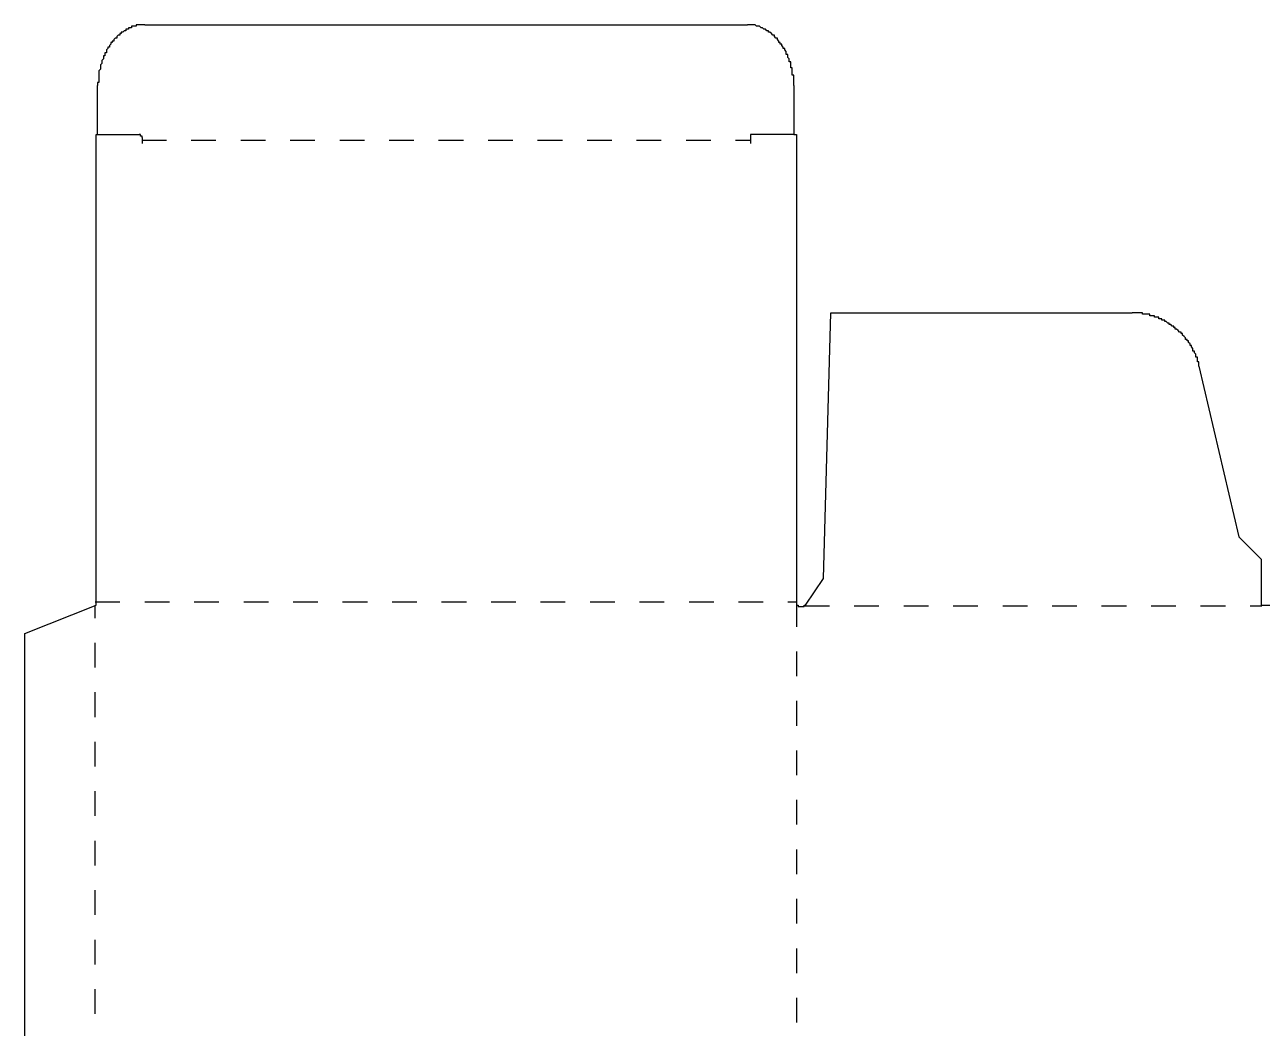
# Model space of a CAD drawing. Extents: x 11 to 1177, y -986 to -13.
# Drawn here: x 11 to 611, y -500 to -13 of the extents above; entities that cross this region are included whole.
import ezdxf

# ---------------------------------------------------------------- set-up
doc = ezdxf.new("R2010")
doc.units = 0
doc.linetypes.add('DASHED', pattern=[24, 12, -12])
doc.layers.add('CREASE', color=5, linetype='DASHED')
doc.layers.add('CUT', color=1, linetype='CONTINUOUS')

msp = doc.modelspace()

# ---------------------------------------------------------------- linework, layer by layer
at = {"layer": 'CREASE'}
for p, q in [((67.56, -68.97), (362.59, -68.97)), ((45, -292.93), (385.16, -292.93)), ((385.16, -292.93), (385.16, -804.72)), ((45, -804.72), (45, -294.8)), ((389.14, -294.8), (610.81, -294.8))]:
    msp.add_line(p, q, dxfattribs=at)
at = {"layer": 'CUT'}
for p, q in [((56.16, -18), (55.44, -18.72)), ((56.88, -18), (56.16, -18)), ((56.16, -18), (56.16, -18)), ((57.6, -17.28), (56.88, -17.28)), ((56.88, -17.28), (56.88, -17.28)), ((56.88, -17.28), (56.88, -18)), ((58.32, -16.56), (57.6, -16.56)), ((57.6, -16.56), (57.6, -17.28)), ((59.04, -15.84), (58.32, -16.56)), ((58.32, -16.56), (58.32, -16.56)), ((59.76, -15.84), (59.04, -15.84)), ((59.04, -15.84), (59.04, -15.84)), ((59.04, -15.84), (59.04, -15.84)), ((60.48, -15.12), (59.76, -15.12)), ((59.76, -15.12), (59.76, -15.84)), ((61.2, -15.12), (60.48, -15.12)), ((60.48, -15.12), (60.48, -15.12)), ((61.92, -14.4), (61.2, -14.4)), ((61.2, -14.4), (61.2, -15.12)), ((62.64, -14.4), (61.92, -14.4)), ((61.92, -14.4), (61.92, -14.4)), ((63.36, -13.68), (62.64, -13.68)), ((62.64, -13.68), (62.64, -14.4)), ((64.08, -13.68), (63.36, -13.68)), ((63.36, -13.68), (63.36, -13.68)), ((63.36, -13.68), (63.36, -13.68)), ((64.8, -13.68), (64.08, -13.68)), ((64.08, -13.68), (64.08, -13.68)), ((65.52, -12.96), (64.8, -12.96)), ((64.8, -12.96), (64.8, -13.68)), ((66.24, -12.96), (65.52, -12.96)), ((65.52, -12.96), (65.52, -12.96)), ((66.96, -12.96), (66.24, -12.96)), ((66.24, -12.96), (66.24, -12.96)), ((67.68, -12.96), (66.96, -12.96)), ((66.96, -12.96), (66.96, -12.96)), ((68.4, -12.96), (67.68, -12.96)), ((67.68, -12.96), (67.68, -12.96)), ((69.12, -12.96), (68.4, -12.96)), ((68.4, -12.96), (68.4, -12.96)), ((69.12, -12.96), (361.44, -12.96)), ((362.16, -12.96), (361.44, -12.96)), ((361.44, -12.96), (361.44, -12.96)), ((362.88, -12.96), (362.16, -12.96)), ((362.16, -12.96), (362.16, -12.96)), ((363.6, -12.96), (362.88, -12.96)), ((362.88, -12.96), (362.88, -12.96)), ((364.32, -12.96), (363.6, -12.96)), ((363.6, -12.96), (363.6, -12.96)), ((365.04, -12.96), (364.32, -12.96)), ((364.32, -12.96), (364.32, -12.96)), ((365.76, -13.68), (365.04, -12.96)), ((365.04, -12.96), (365.04, -12.96)), ((366.48, -13.68), (365.76, -13.68)), ((365.76, -13.68), (365.76, -13.68)), ((365.76, -13.68), (365.76, -13.68)), ((367.2, -13.68), (366.48, -13.68)), ((366.48, -13.68), (366.48, -13.68)), ((367.92, -14.4), (367.2, -13.68)), ((367.2, -13.68), (367.2, -13.68)), ((368.64, -14.4), (367.92, -14.4)), ((367.92, -14.4), (367.92, -14.4)), ((369.36, -15.12), (368.64, -14.4)), ((368.64, -14.4), (368.64, -14.4)), ((370.08, -15.12), (369.36, -15.12)), ((369.36, -15.12), (369.36, -15.12)), ((370.8, -15.84), (370.08, -15.12)), ((370.08, -15.12), (370.08, -15.12)), ((371.52, -15.84), (370.8, -15.84)), ((370.8, -15.84), (370.8, -15.84)), ((370.8, -15.84), (370.8, -15.84)), ((371.52, -16.56), (371.52, -15.84)), ((372.24, -16.56), (371.52, -16.56)), ((372.96, -17.28), (372.24, -16.56)), ((372.24, -16.56), (372.24, -16.56)), ((373.68, -18), (372.96, -17.28)), ((372.96, -17.28), (372.96, -17.28)), ((372.96, -17.28), (372.96, -17.28)), ((374.4, -18), (373.68, -18)), ((373.68, -18), (373.68, -18)), ((374.4, -18.72), (374.4, -18)), ((51.84, -23.76), (51.12, -23.76)), ((51.12, -23.76), (51.12, -24.48)), ((52.56, -22.32), (51.84, -23.04)), ((51.84, -23.04), (51.84, -23.04)), ((51.84, -23.04), (51.84, -23.76)), ((53.28, -21.6), (52.56, -21.6)), ((52.56, -21.6), (52.56, -22.32)), ((52.56, -22.32), (52.56, -22.32)), ((54, -20.88), (53.28, -20.88)), ((53.28, -20.88), (53.28, -21.6)), ((53.28, -21.6), (53.28, -21.6)), ((54.72, -19.44), (54, -20.16)), ((54, -20.16), (54, -20.16)), ((54, -20.16), (54, -20.88)), ((55.44, -19.44), (54.72, -19.44)), ((54.72, -19.44), (54.72, -19.44)), ((55.44, -18.72), (55.44, -18.72)), ((55.44, -18.72), (55.44, -19.44)), ((375.12, -19.44), (374.4, -18.72)), ((374.4, -18.72), (374.4, -18.72)), ((375.84, -19.44), (375.12, -19.44)), ((375.12, -19.44), (375.12, -19.44)), ((375.84, -20.16), (375.84, -19.44)), ((376.56, -20.88), (375.84, -20.16)), ((375.84, -20.16), (375.84, -20.16)), ((376.56, -21.6), (376.56, -20.88)), ((376.56, -20.88), (376.56, -20.88)), ((377.28, -21.6), (376.56, -21.6)), ((377.28, -22.32), (377.28, -21.6)), ((377.28, -21.6), (377.28, -21.6)), ((378, -22.32), (377.28, -22.32)), ((378, -23.04), (378, -22.32)), ((378.72, -23.76), (378, -23.04)), ((378, -23.04), (378, -23.04)), ((378.72, -24.48), (378.72, -23.76)), ((378.72, -23.76), (378.72, -23.76)), ((48.96, -29.52), (48.24, -30.24)), ((49.68, -28.08), (48.96, -28.08)), ((48.96, -28.08), (48.96, -28.8)), ((48.96, -28.8), (48.96, -29.52)), ((48.96, -29.52), (48.96, -29.52)), ((50.4, -26.64), (49.68, -26.64)), ((49.68, -26.64), (49.68, -27.36)), ((49.68, -27.36), (49.68, -27.36)), ((49.68, -27.36), (49.68, -28.08)), ((51.12, -24.48), (50.4, -25.2)), ((50.4, -25.2), (50.4, -25.2)), ((50.4, -25.2), (50.4, -25.92)), ((50.4, -25.92), (50.4, -26.64)), ((51.12, -24.48), (51.12, -24.48)), ((379.44, -24.48), (378.72, -24.48)), ((379.44, -25.2), (379.44, -24.48)), ((380.16, -25.92), (379.44, -25.2)), ((379.44, -25.2), (379.44, -25.2)), ((380.16, -26.64), (380.16, -25.92)), ((380.16, -27.36), (380.16, -26.64)), ((380.16, -26.64), (380.16, -26.64)), ((380.88, -27.36), (380.16, -27.36)), ((380.88, -28.08), (380.88, -27.36)), ((380.88, -28.8), (380.88, -28.08)), ((380.88, -28.08), (380.88, -28.08)), ((381.6, -29.52), (380.88, -28.8)), ((381.6, -30.24), (381.6, -29.52)), ((381.6, -29.52), (381.6, -29.52)), ((47.52, -34.56), (46.8, -35.28)), ((46.8, -35.28), (46.8, -36)), ((46.8, -36), (46.8, -36)), ((46.8, -36), (46.8, -36.72)), ((48.24, -31.68), (47.52, -32.4)), ((47.52, -32.4), (47.52, -32.4)), ((47.52, -32.4), (47.52, -33.12)), ((47.52, -33.12), (47.52, -33.84)), ((47.52, -33.84), (47.52, -33.84)), ((47.52, -33.84), (47.52, -34.56)), ((47.52, -34.56), (47.52, -34.56)), ((48.24, -30.24), (48.24, -30.24)), ((48.24, -30.24), (48.24, -30.96)), ((48.24, -30.96), (48.24, -30.96)), ((48.24, -30.96), (48.24, -31.68)), ((381.6, -30.96), (381.6, -30.24)), ((381.6, -30.24), (381.6, -30.24)), ((382.32, -30.96), (381.6, -30.96)), ((382.32, -31.68), (382.32, -30.96)), ((382.32, -32.4), (382.32, -31.68)), ((382.32, -33.12), (382.32, -32.4)), ((382.32, -32.4), (382.32, -32.4)), ((382.32, -33.84), (382.32, -33.12)), ((383.04, -33.84), (382.32, -33.84)), ((383.04, -34.56), (383.04, -33.84)), ((383.04, -35.28), (383.04, -34.56)), ((383.04, -34.56), (383.04, -34.56)), ((383.04, -36), (383.04, -35.28)), ((383.04, -36.72), (383.04, -36)), ((383.04, -36), (383.04, -36)), ((46.8, -41.04), (46.08, -41.04)), ((46.08, -41.04), (46.08, -41.76)), ((46.08, -41.76), (46.08, -42.48)), ((46.8, -36.72), (46.8, -37.44)), ((46.8, -37.44), (46.8, -37.44)), ((46.8, -37.44), (46.8, -38.16)), ((46.8, -38.16), (46.8, -38.88)), ((46.8, -38.88), (46.8, -38.88)), ((46.8, -38.88), (46.8, -39.6)), ((46.8, -39.6), (46.8, -39.6)), ((46.8, -39.6), (46.8, -40.32)), ((46.8, -40.32), (46.8, -41.04)), ((383.04, -37.44), (383.04, -36.72)), ((383.76, -37.44), (383.04, -37.44)), ((383.76, -38.16), (383.76, -37.44)), ((383.76, -38.88), (383.76, -38.16)), ((383.76, -39.6), (383.76, -38.88)), ((383.76, -38.88), (383.76, -38.88)), ((383.76, -40.32), (383.76, -39.6)), ((383.76, -39.6), (383.76, -39.6)), ((383.76, -41.04), (383.76, -40.32)), ((383.76, -41.76), (383.76, -41.04)), ((383.76, -41.04), (383.76, -41.04)), ((383.76, -42.48), (383.76, -41.76)), ((46.08, -66.24), (46.08, -42.48)), ((46.08, -42.48), (46.08, -42.48)), ((383.76, -42.48), (383.76, -66.24)), ((383.76, -42.48), (383.76, -42.48)), ((45.36, -293.04), (45.36, -66.24)), ((45.36, -66.24), (46.08, -66.24)), ((46.08, -66.24), (66.24, -66.24)), ((66.96, -66.24), (66.24, -66.24)), ((66.24, -66.24), (66.24, -66.24)), ((66.24, -66.24), (66.24, -66.24)), ((66.24, -66.24), (66.24, -66.24)), ((66.24, -66.24), (66.24, -66.24)), ((66.24, -66.24), (66.24, -66.24)), ((66.24, -66.24), (66.24, -66.24)), ((66.24, -66.24), (66.24, -66.24)), ((66.24, -66.24), (66.24, -66.24)), ((66.24, -66.24), (66.24, -66.24)), ((66.24, -66.24), (66.24, -66.24)), ((66.24, -66.24), (66.24, -66.24)), ((66.24, -66.24), (66.24, -66.24)), ((66.24, -66.24), (66.24, -66.24)), ((66.24, -66.24), (66.24, -66.24)), ((66.24, -66.24), (66.24, -66.24)), ((66.24, -66.24), (66.24, -66.24)), ((66.24, -66.24), (66.24, -66.24)), ((66.24, -66.24), (66.24, -66.24)), ((66.24, -66.24), (66.24, -66.24)), ((66.24, -66.24), (66.24, -66.24)), ((66.96, -66.96), (66.96, -66.24)), ((66.96, -66.24), (66.96, -66.24)), ((66.96, -66.24), (66.96, -66.24)), ((66.96, -66.24), (66.96, -66.24)), ((66.96, -66.24), (66.96, -66.24)), ((66.96, -66.24), (66.96, -66.24)), ((66.96, -66.24), (66.96, -66.24)), ((66.96, -66.24), (66.96, -66.24)), ((66.96, -66.24), (66.96, -66.24)), ((66.96, -66.24), (66.96, -66.24)), ((66.96, -66.24), (66.96, -66.24)), ((66.96, -66.24), (66.96, -66.24)), ((66.96, -66.24), (66.96, -66.24)), ((66.96, -66.24), (66.96, -66.24)), ((66.96, -66.24), (66.96, -66.24)), ((66.96, -66.24), (66.96, -66.24)), ((66.96, -66.24), (66.96, -66.24)), ((66.96, -66.24), (66.96, -66.24)), ((66.96, -66.24), (66.96, -66.24)), ((66.96, -66.24), (66.96, -66.24)), ((66.96, -66.24), (66.96, -66.24)), ((66.96, -66.24), (66.96, -66.24)), ((66.96, -66.24), (66.96, -66.24)), ((66.96, -66.24), (66.96, -66.24)), ((67.68, -66.96), (66.96, -66.96)), ((66.96, -66.96), (66.96, -66.96)), ((66.96, -66.96), (66.96, -66.96)), ((66.96, -66.96), (66.96, -66.96)), ((66.96, -66.96), (66.96, -66.96)), ((66.96, -66.96), (66.96, -66.96)), ((66.96, -66.96), (66.96, -66.96)), ((66.96, -66.96), (66.96, -66.96)), ((66.96, -66.96), (66.96, -66.96)), ((66.96, -66.96), (66.96, -66.96)), ((66.96, -66.96), (66.96, -66.96)), ((66.96, -66.96), (66.96, -66.96)), ((66.96, -66.96), (66.96, -66.96)), ((66.96, -66.96), (66.96, -66.96)), ((66.96, -66.96), (66.96, -66.96)), ((66.96, -66.96), (66.96, -66.96)), ((66.96, -66.96), (66.96, -66.96)), ((67.68, -67.68), (67.68, -66.96)), ((67.68, -66.96), (67.68, -66.96)), ((67.68, -66.96), (67.68, -66.96)), ((67.68, -66.96), (67.68, -66.96)), ((67.68, -66.96), (67.68, -66.96)), ((67.68, -66.96), (67.68, -66.96)), ((67.68, -66.96), (67.68, -66.96)), ((67.68, -66.96), (67.68, -66.96)), ((67.68, -66.96), (67.68, -66.96)), ((67.68, -66.96), (67.68, -66.96)), ((67.68, -66.96), (67.68, -66.96)), ((67.68, -66.96), (67.68, -66.96)), ((67.68, -66.96), (67.68, -66.96)), ((67.68, -66.96), (67.68, -66.96)), ((67.68, -67.68), (67.68, -70.56)), ((67.68, -67.68), (67.68, -67.68)), ((67.68, -67.68), (67.68, -67.68)), ((67.68, -67.68), (67.68, -67.68)), ((67.68, -67.68), (67.68, -67.68)), ((67.68, -67.68), (67.68, -67.68)), ((67.68, -67.68), (67.68, -67.68)), ((67.68, -67.68), (67.68, -67.68)), ((67.68, -67.68), (67.68, -67.68)), ((67.68, -67.68), (67.68, -67.68)), ((67.68, -67.68), (67.68, -67.68)), ((67.68, -67.68), (67.68, -67.68)), ((67.68, -67.68), (67.68, -67.68)), ((67.68, -67.68), (67.68, -67.68)), ((67.68, -67.68), (67.68, -67.68)), ((67.68, -67.68), (67.68, -67.68)), ((67.68, -67.68), (67.68, -67.68)), ((67.68, -67.68), (67.68, -67.68)), ((67.68, -67.68), (67.68, -67.68)), ((67.68, -67.68), (67.68, -67.68)), ((67.68, -67.68), (67.68, -67.68)), ((67.68, -67.68), (67.68, -67.68)), ((67.68, -67.68), (67.68, -67.68)), ((67.68, -67.68), (67.68, -67.68)), ((67.68, -67.68), (67.68, -67.68)), ((363.6, -66.24), (362.88, -66.24)), ((362.88, -66.24), (362.88, -66.24)), ((362.88, -66.24), (362.88, -66.24)), ((362.88, -66.24), (362.88, -66.24)), ((362.88, -66.24), (362.88, -66.24)), ((362.88, -66.24), (362.88, -66.24)), ((362.88, -66.24), (362.88, -66.24)), ((362.88, -66.24), (362.88, -66.24)), ((362.88, -66.24), (362.88, -66.96)), ((362.88, -66.96), (362.88, -66.96)), ((362.88, -66.96), (362.88, -66.96)), ((362.88, -66.96), (362.88, -66.96)), ((362.88, -66.96), (362.88, -66.96)), ((362.88, -66.96), (362.88, -66.96)), ((362.88, -66.96), (362.88, -66.96)), ((362.88, -66.96), (362.88, -66.96)), ((362.88, -66.96), (362.88, -66.96)), ((362.88, -66.96), (362.88, -66.96)), ((362.88, -66.96), (362.88, -66.96)), ((362.88, -66.96), (362.88, -66.96)), ((362.88, -66.96), (362.88, -66.96)), ((362.88, -66.96), (362.88, -66.96)), ((362.88, -66.96), (362.88, -66.96)), ((362.88, -66.96), (362.88, -66.96)), ((362.88, -66.96), (362.88, -66.96)), ((362.88, -66.96), (362.88, -66.96)), ((362.88, -66.96), (362.88, -66.96)), ((362.88, -66.96), (362.88, -66.96)), ((362.88, -66.96), (362.88, -66.96)), ((362.88, -66.96), (362.88, -66.96)), ((362.88, -66.96), (362.88, -66.96)), ((362.88, -66.96), (362.88, -66.96)), ((362.88, -66.96), (362.88, -66.96)), ((362.88, -66.96), (362.88, -66.96)), ((362.88, -66.96), (362.88, -66.96)), ((362.88, -66.96), (362.88, -66.96)), ((362.88, -66.96), (362.88, -66.96)), ((362.88, -66.96), (362.88, -66.96)), ((362.88, -66.96), (362.88, -66.96)), ((362.88, -66.96), (362.88, -67.68)), ((362.88, -67.68), (362.88, -70.56)), ((362.88, -67.68), (362.88, -67.68)), ((362.88, -67.68), (362.88, -67.68)), ((362.88, -67.68), (362.88, -67.68)), ((362.88, -67.68), (362.88, -67.68)), ((362.88, -67.68), (362.88, -67.68)), ((362.88, -67.68), (362.88, -67.68)), ((362.88, -67.68), (362.88, -67.68)), ((362.88, -67.68), (362.88, -67.68)), ((362.88, -67.68), (362.88, -67.68)), ((362.88, -67.68), (362.88, -67.68)), ((362.88, -67.68), (362.88, -67.68)), ((362.88, -67.68), (362.88, -67.68)), ((362.88, -67.68), (362.88, -67.68)), ((362.88, -67.68), (362.88, -67.68)), ((362.88, -67.68), (362.88, -67.68)), ((362.88, -67.68), (362.88, -67.68)), ((362.88, -67.68), (362.88, -67.68)), ((362.88, -67.68), (362.88, -67.68)), ((362.88, -67.68), (362.88, -67.68)), ((362.88, -67.68), (362.88, -67.68)), ((362.88, -67.68), (362.88, -67.68)), ((362.88, -67.68), (362.88, -67.68)), ((362.88, -67.68), (362.88, -67.68)), ((362.88, -67.68), (362.88, -67.68)), ((364.32, -66.24), (363.6, -66.24)), ((363.6, -66.24), (363.6, -66.24)), ((363.6, -66.24), (363.6, -66.24)), ((363.6, -66.24), (363.6, -66.24)), ((363.6, -66.24), (363.6, -66.24)), ((363.6, -66.24), (363.6, -66.24)), ((363.6, -66.24), (363.6, -66.24)), ((363.6, -66.24), (363.6, -66.24)), ((363.6, -66.24), (363.6, -66.24)), ((363.6, -66.24), (363.6, -66.24)), ((363.6, -66.24), (363.6, -66.24)), ((363.6, -66.24), (363.6, -66.24)), ((363.6, -66.24), (363.6, -66.24)), ((363.6, -66.24), (363.6, -66.24)), ((363.6, -66.24), (363.6, -66.24)), ((363.6, -66.24), (363.6, -66.24)), ((363.6, -66.24), (363.6, -66.24)), ((363.6, -66.24), (363.6, -66.24)), ((363.6, -66.24), (363.6, -66.24)), ((363.6, -66.24), (363.6, -66.24)), ((363.6, -66.24), (363.6, -66.24)), ((363.6, -66.24), (363.6, -66.24)), ((363.6, -66.24), (363.6, -66.24)), ((363.6, -66.24), (363.6, -66.24)), ((363.6, -66.24), (363.6, -66.24)), ((363.6, -66.24), (363.6, -66.24)), ((363.6, -66.24), (363.6, -66.24)), ((363.6, -66.24), (363.6, -66.24)), ((363.6, -66.24), (363.6, -66.24)), ((363.6, -66.24), (363.6, -66.24)), ((363.6, -66.24), (363.6, -66.24)), ((363.6, -66.24), (363.6, -66.24)), ((363.6, -66.24), (363.6, -66.24)), ((363.6, -66.24), (363.6, -66.24)), ((363.6, -66.24), (363.6, -66.24)), ((383.76, -66.24), (364.32, -66.24)), ((364.32, -66.24), (364.32, -66.24)), ((383.76, -66.24), (385.2, -66.24)), ((385.2, -66.24), (385.2, -293.04)), ((398.16, -281.52), (401.76, -152.64)), ((401.76, -152.64), (547.92, -152.64)), ((548.64, -152.64), (547.92, -152.64)), ((547.92, -152.64), (547.92, -152.64)), ((549.36, -152.64), (548.64, -152.64)), ((550.08, -152.64), (549.36, -152.64)), ((549.36, -152.64), (549.36, -152.64)), ((550.8, -152.64), (550.08, -152.64)), ((551.52, -152.64), (550.8, -152.64)), ((550.8, -152.64), (550.8, -152.64)), ((552.24, -152.64), (551.52, -152.64)), ((551.52, -152.64), (551.52, -152.64)), ((552.96, -152.64), (552.24, -152.64)), ((552.96, -153.36), (552.96, -152.64)), ((553.68, -153.36), (552.96, -153.36)), ((554.4, -153.36), (553.68, -153.36)), ((553.68, -153.36), (553.68, -153.36)), ((555.12, -153.36), (554.4, -153.36)), ((555.84, -153.36), (555.12, -153.36)), ((555.12, -153.36), (555.12, -153.36)), ((556.56, -153.36), (555.84, -153.36)), ((556.56, -154.08), (556.56, -153.36)), ((557.28, -154.08), (556.56, -154.08)), ((558, -154.08), (557.28, -154.08)), ((557.28, -154.08), (557.28, -154.08)), ((558.72, -154.08), (558, -154.08)), ((558.72, -154.8), (558.72, -154.08)), ((559.44, -154.8), (558.72, -154.8)), ((560.16, -154.8), (559.44, -154.8)), ((559.44, -154.8), (559.44, -154.8)), ((560.88, -154.8), (560.16, -154.8)), ((560.88, -155.52), (560.88, -154.8)), ((561.6, -155.52), (560.88, -155.52)), ((562.32, -155.52), (561.6, -155.52)), ((561.6, -155.52), (561.6, -155.52)), ((562.32, -156.24), (562.32, -155.52)), ((563.04, -156.24), (562.32, -156.24)), ((563.76, -156.24), (563.04, -156.24)), ((563.76, -156.96), (563.76, -156.24)), ((564.48, -156.96), (563.76, -156.96)), ((565.2, -157.68), (564.48, -156.96)), ((564.48, -156.96), (564.48, -156.96)), ((565.92, -157.68), (565.2, -157.68)), ((565.2, -157.68), (565.2, -157.68)), ((565.92, -158.4), (565.92, -157.68)), ((566.64, -158.4), (565.92, -158.4)), ((567.36, -159.12), (566.64, -158.4)), ((566.64, -158.4), (566.64, -158.4)), ((568.08, -159.12), (567.36, -159.12)), ((567.36, -159.12), (567.36, -159.12)), ((568.08, -159.84), (568.08, -159.12)), ((568.8, -159.84), (568.08, -159.84)), ((568.8, -160.56), (568.8, -159.84)), ((569.52, -160.56), (568.8, -160.56)), ((570.24, -161.28), (569.52, -160.56)), ((569.52, -160.56), (569.52, -160.56)), ((570.96, -162), (570.24, -161.28)), ((570.24, -161.28), (570.24, -161.28)), ((571.68, -162), (570.96, -162)), ((570.96, -162), (570.96, -162)), ((571.68, -162.72), (571.68, -162)), ((572.4, -162.72), (571.68, -162.72)), ((572.4, -163.44), (572.4, -162.72)), ((573.12, -164.16), (572.4, -163.44)), ((572.4, -163.44), (572.4, -163.44)), ((573.84, -164.88), (573.12, -164.16)), ((573.12, -164.16), (573.12, -164.16)), ((573.84, -165.6), (573.84, -164.88)), ((573.84, -164.88), (573.84, -164.88)), ((574.56, -165.6), (573.84, -165.6)), ((574.56, -166.32), (574.56, -165.6)), ((575.28, -166.32), (574.56, -166.32)), ((575.28, -167.04), (575.28, -166.32)), ((576, -167.76), (575.28, -167.04)), ((575.28, -167.04), (575.28, -167.04)), ((576, -168.48), (576, -167.76)), ((576, -167.76), (576, -167.76)), ((576.72, -168.48), (576, -168.48)), ((576.72, -169.2), (576.72, -168.48)), ((577.44, -169.92), (576.72, -169.2)), ((576.72, -169.2), (576.72, -169.2)), ((577.44, -170.64), (577.44, -169.92)), ((577.44, -169.92), (577.44, -169.92)), ((577.44, -171.36), (577.44, -170.64)), ((578.16, -171.36), (577.44, -171.36)), ((578.16, -172.08), (578.16, -171.36)), ((578.88, -172.8), (578.16, -172.08)), ((578.16, -172.08), (578.16, -172.08)), ((578.88, -173.52), (578.88, -172.8)), ((578.88, -172.8), (578.88, -172.8)), ((578.88, -174.24), (578.88, -173.52)), ((579.6, -174.24), (578.88, -174.24)), ((579.6, -174.96), (579.6, -174.24)), ((579.6, -175.68), (579.6, -174.96)), ((579.6, -174.96), (579.6, -174.96)), ((579.6, -176.4), (579.6, -175.68)), ((580.32, -176.4), (579.6, -176.4)), ((580.32, -177.12), (580.32, -176.4)), ((580.32, -177.84), (580.32, -177.12)), ((580.32, -177.12), (580.32, -177.12)), ((580.32, -178.56), (580.32, -177.84)), ((580.32, -178.56), (599.76, -261.36)), ((580.32, -178.56), (580.32, -178.56)), ((599.76, -261.36), (610.56, -272.16)), ((610.56, -272.16), (610.56, -294.48)), ((389.52, -294.48), (398.16, -281.52)), ((45.36, -294.48), (45.36, -293.04)), ((45.36, -293.04), (45.36, -293.04)), ((385.2, -293.04), (385.2, -293.04)), ((385.2, -293.04), (385.2, -293.04)), ((385.2, -293.04), (385.2, -293.04)), ((385.2, -293.04), (385.2, -293.04)), ((385.2, -293.04), (385.2, -293.04)), ((385.2, -293.04), (385.2, -293.04)), ((385.2, -293.04), (385.2, -293.04)), ((385.2, -293.04), (385.2, -293.04)), ((385.2, -293.04), (385.2, -293.76)), ((385.2, -293.76), (385.2, -293.76)), ((385.2, -293.76), (385.2, -293.76)), ((385.2, -293.76), (385.2, -293.76)), ((385.2, -293.76), (385.2, -293.76)), ((385.2, -293.76), (385.2, -293.76)), ((385.2, -293.76), (385.2, -293.76)), ((385.2, -293.76), (385.2, -293.76)), ((385.2, -293.76), (385.2, -293.76)), ((385.2, -293.76), (385.2, -293.76)), ((385.2, -293.76), (385.2, -293.76)), ((385.2, -293.76), (385.2, -293.76)), ((385.2, -293.76), (385.2, -293.76)), ((385.2, -293.76), (385.2, -293.76)), ((385.2, -293.76), (385.2, -294.48)), ((10.8, -308.16), (45.36, -294.48)), ((385.2, -294.48), (385.2, -294.48)), ((385.2, -294.48), (385.2, -294.48)), ((385.2, -294.48), (385.92, -294.48)), ((385.92, -294.48), (385.92, -294.48)), ((385.92, -294.48), (385.92, -294.48)), ((385.92, -294.48), (385.92, -294.48)), ((385.92, -294.48), (385.92, -294.48)), ((385.92, -294.48), (385.92, -294.48)), ((385.92, -294.48), (385.92, -294.48)), ((385.92, -294.48), (385.92, -294.48)), ((385.92, -294.48), (385.92, -294.48)), ((385.92, -294.48), (385.92, -294.48)), ((385.92, -294.48), (385.92, -294.48)), ((385.92, -294.48), (385.92, -294.48)), ((385.92, -294.48), (385.92, -294.48)), ((385.92, -294.48), (385.92, -294.48)), ((385.92, -294.48), (385.92, -294.48)), ((385.92, -294.48), (385.92, -295.2)), ((385.92, -295.2), (385.92, -295.2)), ((385.92, -295.2), (385.92, -295.2)), ((385.92, -295.2), (385.92, -295.2)), ((385.92, -295.2), (386.64, -295.2)), ((386.64, -295.2), (386.64, -295.2)), ((386.64, -295.2), (386.64, -295.2)), ((386.64, -295.2), (386.64, -295.2)), ((386.64, -295.2), (386.64, -295.2)), ((386.64, -295.2), (386.64, -295.2)), ((386.64, -295.2), (386.64, -295.2)), ((386.64, -295.2), (386.64, -295.2)), ((386.64, -295.2), (386.64, -295.2)), ((386.64, -295.2), (386.64, -295.2)), ((386.64, -295.2), (386.64, -295.2)), ((386.64, -295.2), (386.64, -295.2)), ((386.64, -295.2), (386.64, -295.2)), ((386.64, -295.2), (386.64, -295.2)), ((386.64, -295.2), (387.36, -295.2)), ((387.36, -295.2), (387.36, -295.2)), ((387.36, -295.2), (387.36, -295.2)), ((387.36, -295.2), (387.36, -295.2)), ((387.36, -295.2), (387.36, -295.2)), ((387.36, -295.2), (387.36, -295.2)), ((387.36, -295.2), (387.36, -295.2)), ((387.36, -295.2), (387.36, -295.2)), ((387.36, -295.2), (387.36, -295.2)), ((387.36, -295.2), (387.36, -295.2)), ((387.36, -295.2), (387.36, -295.2)), ((387.36, -295.2), (387.36, -295.2)), ((387.36, -295.2), (387.36, -295.2)), ((387.36, -295.2), (388.08, -295.2)), ((388.08, -295.2), (388.08, -295.2)), ((388.08, -295.2), (388.08, -295.2)), ((388.08, -295.2), (388.08, -295.2)), ((388.08, -295.2), (388.08, -295.2)), ((388.08, -295.2), (388.08, -295.2)), ((388.08, -295.2), (388.08, -295.2)), ((388.08, -295.2), (388.08, -295.2)), ((388.08, -295.2), (388.08, -295.2)), ((388.08, -295.2), (388.08, -295.2)), ((388.08, -295.2), (388.08, -295.2)), ((388.08, -295.2), (388.08, -295.2)), ((388.08, -295.2), (388.08, -295.2)), ((388.08, -295.2), (388.08, -295.2)), ((388.08, -295.2), (388.8, -295.2)), ((388.8, -294.48), (388.8, -294.48)), ((388.8, -295.2), (388.8, -294.48)), ((388.8, -294.48), (388.8, -294.48)), ((388.8, -294.48), (388.8, -294.48)), ((388.8, -294.48), (388.8, -294.48)), ((388.8, -294.48), (388.8, -294.48)), ((388.8, -294.48), (389.52, -294.48)), ((388.8, -295.2), (388.8, -295.2)), ((388.8, -295.2), (388.8, -295.2)), ((388.8, -295.2), (388.8, -295.2)), ((388.8, -295.2), (388.8, -295.2)), ((388.8, -295.2), (388.8, -295.2)), ((388.8, -295.2), (388.8, -295.2)), ((388.8, -295.2), (388.8, -295.2)), ((388.8, -295.2), (388.8, -295.2)), ((388.8, -295.2), (388.8, -295.2)), ((388.8, -295.2), (388.8, -295.2)), ((388.8, -295.2), (388.8, -295.2)), ((388.8, -295.2), (388.8, -295.2)), ((389.52, -294.48), (389.52, -294.48)), ((389.52, -294.48), (389.52, -294.48)), ((389.52, -294.48), (389.52, -294.48)), ((389.52, -294.48), (389.52, -294.48)), ((389.52, -294.48), (389.52, -294.48)), ((389.52, -294.48), (389.52, -294.48)), ((389.52, -294.48), (389.52, -294.48)), ((389.52, -294.48), (389.52, -294.48)), ((389.52, -294.48), (389.52, -294.48)), ((389.52, -294.48), (389.52, -294.48)), ((389.52, -294.48), (389.52, -294.48)), ((389.52, -294.48), (389.52, -294.48)), ((389.52, -294.48), (389.52, -294.48)), ((389.52, -294.48), (389.52, -294.48)), ((389.52, -294.48), (389.52, -294.48)), ((389.52, -294.48), (389.52, -294.48)), ((389.52, -294.48), (389.52, -294.48)), ((389.52, -294.48), (389.52, -294.48)), ((389.52, -294.48), (389.52, -294.48)), ((389.52, -294.48), (389.52, -294.48)), ((389.52, -294.48), (389.52, -294.48)), ((389.52, -294.48), (389.52, -294.48)), ((389.52, -294.48), (389.52, -294.48)), ((389.52, -294.48), (389.52, -294.48)), ((389.52, -294.48), (389.52, -294.48)), ((389.52, -294.48), (389.52, -294.48)), ((389.52, -294.48), (389.52, -294.48)), ((389.52, -294.48), (389.52, -294.48)), ((389.52, -294.48), (389.52, -294.48)), ((389.52, -294.48), (389.52, -294.48)), ((389.52, -294.48), (389.52, -294.48)), ((389.52, -294.48), (389.52, -294.48)), ((389.52, -294.48), (389.52, -294.48)), ((389.52, -294.48), (389.52, -294.48)), ((389.52, -294.48), (389.52, -294.48)), ((389.52, -294.48), (389.52, -294.48)), ((389.52, -294.48), (389.52, -294.48)), ((389.52, -294.48), (389.52, -294.48)), ((389.52, -294.48), (389.52, -294.48)), ((389.52, -294.48), (389.52, -294.48)), ((389.52, -294.48), (389.52, -294.48)), ((389.52, -294.48), (389.52, -294.48)), ((389.52, -294.48), (389.52, -294.48)), ((389.52, -294.48), (389.52, -294.48)), ((389.52, -294.48), (389.52, -294.48)), ((389.52, -294.48), (389.52, -294.48)), ((389.52, -294.48), (389.52, -294.48)), ((389.52, -294.48), (389.52, -294.48)), ((389.52, -294.48), (389.52, -294.48)), ((389.52, -294.48), (389.52, -294.48)), ((389.52, -294.48), (389.52, -294.48)), ((389.52, -294.48), (389.52, -294.48)), ((389.52, -294.48), (389.52, -294.48)), ((389.52, -294.48), (389.52, -294.48)), ((389.52, -294.48), (389.52, -294.48)), ((389.52, -294.48), (389.52, -294.48)), ((389.52, -294.48), (389.52, -294.48)), ((389.52, -294.48), (389.52, -294.48)), ((389.52, -294.48), (389.52, -294.48)), ((389.52, -294.48), (389.52, -294.48)), ((389.52, -294.48), (389.52, -294.48)), ((389.52, -294.48), (389.52, -294.48)), ((389.52, -294.48), (389.52, -294.48)), ((389.52, -294.48), (389.52, -294.48)), ((389.52, -294.48), (389.52, -294.48)), ((389.52, -294.48), (389.52, -294.48)), ((389.52, -294.48), (389.52, -294.48)), ((389.52, -294.48), (389.52, -294.48)), ((389.52, -294.48), (389.52, -294.48)), ((389.52, -294.48), (389.52, -294.48)), ((389.52, -294.48), (389.52, -294.48)), ((389.52, -294.48), (389.52, -294.48)), ((389.52, -294.48), (389.52, -294.48)), ((389.52, -294.48), (389.52, -294.48)), ((389.52, -294.48), (389.52, -294.48)), ((389.52, -294.48), (389.52, -294.48)), ((389.52, -294.48), (389.52, -294.48)), ((389.52, -294.48), (389.52, -294.48)), ((389.52, -294.48), (389.52, -294.48)), ((389.52, -294.48), (389.52, -294.48)), ((389.52, -294.48), (389.52, -294.48)), ((389.52, -294.48), (389.52, -294.48)), ((389.52, -294.48), (389.52, -294.48)), ((389.52, -294.48), (389.52, -294.48)), ((389.52, -294.48), (389.52, -294.48)), ((389.52, -294.48), (389.52, -294.48)), ((389.52, -294.48), (389.52, -294.48)), ((389.52, -294.48), (389.52, -294.48)), ((389.52, -294.48), (389.52, -294.48)), ((389.52, -294.48), (389.52, -294.48)), ((389.52, -294.48), (389.52, -294.48)), ((389.52, -294.48), (389.52, -294.48)), ((389.52, -294.48), (389.52, -294.48)), ((389.52, -294.48), (389.52, -294.48)), ((389.52, -294.48), (389.52, -294.48)), ((389.52, -294.48), (389.52, -294.48)), ((610.56, -294.48), (953.28, -294.48)), ((10.8, -740.88), (10.8, -308.16))]:
    msp.add_line(p, q, dxfattribs=at)

doc.saveas('drawing.dxf')
